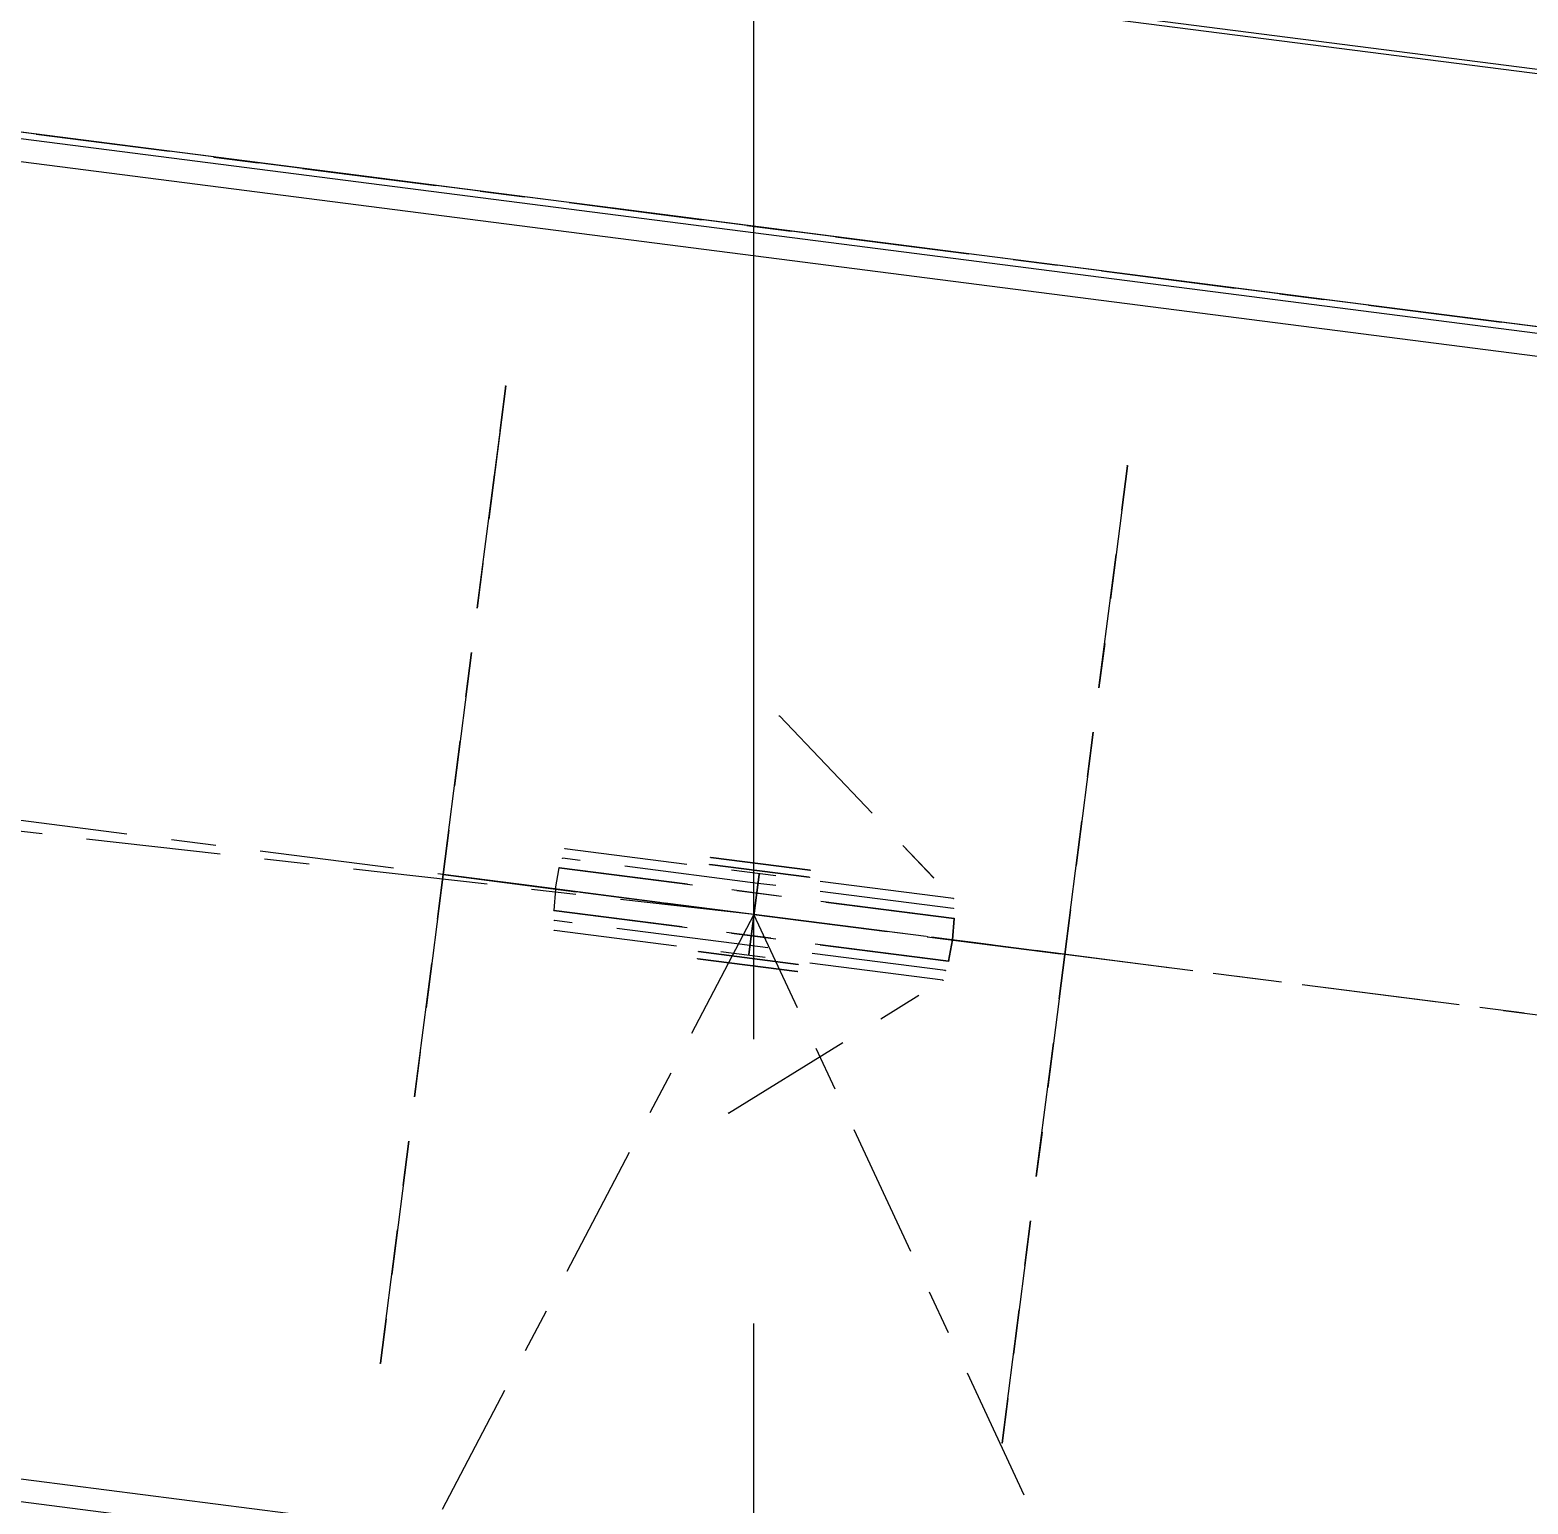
# Model space of a CAD drawing. Header units: millimetres. Extents: x 2368 to 8313, y 7493 to 11698.
# Drawn here: x 6020.42 to 6053.88, y 11405.14 to 11438.05 of the extents above; entities that cross this region are included whole.
import ezdxf

# ---------------------------------------------------------------- set-up
doc = ezdxf.new("R2010")
doc.units = ezdxf.units.MM
for name, pattern in [('CENTER', [50.8, 31.75, -6.35, 6.35, -6.35]), ('XKITLINE00', [0]), ('XKITLINE03', [6, 3, -1, 1, -1])]:
    doc.linetypes.add(name, pattern=pattern)

msp = doc.modelspace()

# ---------------------------------------------------------------- linework, layer by layer
at = {"color": 6, "linetype": 'CENTER'}
msp.add_line((6036.5882, 10907.5139), (6036.5882, 11495.735), dxfattribs=at)
at = {"color": 8, "linetype": 'XKITLINE00'}
for p, q in [((6257.347, 11411.0913), (5926.0619, 11453.5901)), ((6257.3342, 11410.9921), (5926.0492, 11453.491)), ((6256.6217, 11405.4376), (5925.3366, 11447.9365)), ((6256.6028, 11405.2902), (5925.3177, 11447.7891)), ((6256.5386, 11404.7895), (5925.2534, 11447.2884)), ((6252.8265, 11375.8535), (5921.5414, 11418.3524)), ((6252.7623, 11375.3528), (5921.4772, 11417.8516))]:
    msp.add_line(p, q, dxfattribs=at)
at = {"color": 8, "linetype": 'XKITLINE03'}
for p, q in [((5925.3365, 11447.9365), (6256.6216, 11405.4376)), ((6256.6217, 11405.4376), (5925.3366, 11447.9365)), ((6036.5882, 11418.2997), (5872.5882, 11436.8368)), ((6254.6825, 11390.3215), (5923.3973, 11432.8204)), ((6254.6825, 11390.3215), (5923.3974, 11432.8204)), ((6029.6451, 11419.1905), (6031.0447, 11430.1011)), ((6031.0447, 11430.1011), (6029.6451, 11419.1905)), ((6031.0448, 11430.1013), (6029.6452, 11419.1907)), ((6031.0447, 11430.1011), (6031.0447, 11430.1011)), ((6031.0448, 11430.1013), (6031.0448, 11430.1013)), ((6043.5313, 11417.4091), (6044.9309, 11428.3197)), ((6044.9309, 11428.3197), (6043.5313, 11417.4091)), ((6044.931, 11428.3199), (6043.5314, 11417.4093)), ((6044.9309, 11428.3197), (6044.9309, 11428.3197)), ((6044.931, 11428.3199), (6044.931, 11428.3199)), ((6037.157, 11422.7336), (6041.0439, 11418.6559)), ((6037.157, 11422.7335), (6041.0438, 11418.6558)), ((6036.6773, 11418.9941), (6032.313, 11419.554)), ((6032.313, 11419.554), (6032.313, 11419.554)), ((6036.6773, 11418.9943), (6032.3131, 11419.5542)), ((6032.3131, 11419.5542), (6032.3131, 11419.5541)), ((6041.0438, 11418.6558), (6032.3666, 11419.7689)), ((6041.0439, 11418.6559), (6032.3667, 11419.7691)), ((6037.8442, 11419.2882), (6035.6224, 11419.5732)), ((6035.6224, 11419.5732), (6035.6224, 11419.5732)), ((6035.6224, 11419.5732), (6037.8442, 11419.2882)), ((6028.2454, 11408.2799), (6029.6451, 11419.1905)), ((6029.6452, 11419.1907), (6028.2455, 11408.2801)), ((6028.2455, 11408.2801), (6029.6452, 11419.1907)), ((6043.5313, 11417.4091), (6029.6451, 11419.1905)), ((6029.6451, 11419.1905), (6029.6451, 11419.1905)), ((6029.6451, 11419.1905), (6032.7168, 11418.7965)), ((6043.5314, 11417.4093), (6029.6452, 11419.1907)), ((6029.6452, 11419.1907), (6029.6452, 11419.1907)), ((6029.6452, 11419.1907), (6032.7168, 11418.7966)), ((6032.1546, 11418.8688), (6032.2414, 11419.3415)), ((6041.0571, 11418.2105), (6032.2412, 11419.3414)), ((6032.2414, 11419.3415), (6041.0571, 11418.2106)), ((6037.8238, 11419.1293), (6035.602, 11419.4144)), ((6035.602, 11419.4144), (6035.602, 11419.4144)), ((6035.602, 11419.4144), (6037.8238, 11419.1293)), ((6037.8239, 11419.1295), (6035.6021, 11419.4145)), ((6035.6021, 11419.4145), (6035.6021, 11419.4145)), ((6035.6021, 11419.4145), (6037.8239, 11419.1295)), ((6036.4737, 11417.4073), (6036.7028, 11419.1927)), ((6036.7027, 11419.1925), (6036.4737, 11417.4071)), ((6032.1545, 11418.8686), (6032.1192, 11418.3892)), ((6032.7168, 11418.7966), (6036.5883, 11418.3)), ((6032.7168, 11418.7965), (6036.5882, 11418.2998)), ((6041.0416, 11418.4344), (6036.6773, 11418.9943)), ((6041.0415, 11418.4343), (6036.6773, 11418.9941)), ((6036.5882, 11418.2997), (5954.5882, 11261.9386)), ((6036.5882, 11418.2997), (5954.5882, 11261.9386)), ((6040.935, 11417.2584), (6032.1191, 11418.3894)), ((6032.1192, 11418.3892), (6040.9349, 11417.2583)), ((6032.135, 11418.1655), (6032.1349, 11418.1655)), ((6036.4991, 11417.6055), (6032.1349, 11418.1654)), ((6032.1349, 11418.1654), (6032.1349, 11418.1654)), ((6036.4992, 11417.6057), (6032.135, 11418.1655)), ((6036.5882, 11418.2998), (6036.5883, 11418.3001)), ((6036.5882, 11418.2998), (6040.4596, 11417.8032)), ((6118.5882, 11242.1507), (6036.5882, 11418.2997)), ((6200.5882, 11397.261), (6036.5882, 11418.2997)), ((6118.5882, 11242.1507), (6036.5882, 11418.2997)), ((6036.5883, 11418.3), (6040.4597, 11417.8033)), ((6041.0571, 11418.2106), (6041.0219, 11417.7312)), ((6041.0219, 11417.7311), (6041.0571, 11418.2105)), ((6041.0415, 11418.4344), (6041.0416, 11418.4344)), ((6041.0415, 11418.4343), (6041.0415, 11418.4343)), ((6040.8098, 11416.8309), (6032.1325, 11417.944)), ((6040.8097, 11416.8307), (6032.1325, 11417.9439)), ((6040.4596, 11417.8032), (6043.5313, 11417.4091)), ((6040.4597, 11417.8033), (6043.5314, 11417.4093)), ((6037.5744, 11417.1853), (6035.3526, 11417.4703)), ((6035.3526, 11417.4703), (6035.3526, 11417.4703)), ((6035.3526, 11417.4703), (6037.5744, 11417.1853)), ((6037.5745, 11417.1855), (6035.3527, 11417.4705)), ((6035.3527, 11417.4705), (6035.3527, 11417.4705)), ((6035.3527, 11417.4705), (6037.5745, 11417.1854)), ((6040.8634, 11417.0456), (6036.4991, 11417.6055)), ((6040.8634, 11417.0458), (6036.4992, 11417.6057)), ((6040.9349, 11417.2583), (6041.0219, 11417.7311)), ((6041.0219, 11417.7312), (6040.935, 11417.2584)), ((6037.554, 11417.0266), (6035.3322, 11417.3116)), ((6035.3322, 11417.3116), (6035.3322, 11417.3116)), ((6035.3322, 11417.3116), (6037.554, 11417.0266)), ((6042.1316, 11406.4985), (6043.5313, 11417.4091)), ((6043.5314, 11417.4093), (6042.1317, 11406.4987)), ((6042.1317, 11406.4987), (6043.5314, 11417.4093)), ((6036.0194, 11413.8662), (6040.8097, 11416.8307)), ((6036.0195, 11413.8663), (6040.8098, 11416.8309)), ((6040.8634, 11417.0458), (6040.8634, 11417.0458)), ((6040.8634, 11417.0457), (6040.8634, 11417.0456)), ((6028.2454, 11408.2799), (6028.2454, 11408.2799)), ((6028.2455, 11408.2801), (6028.2455, 11408.2801)), ((6042.1316, 11406.4985), (6042.1316, 11406.4985)), ((6042.1317, 11406.4987), (6042.1317, 11406.4987))]:
    msp.add_line(p, q, dxfattribs=at)
at = {"color": 8, "linetype": 'XKITLINE00'}
for centre in [(6031.0447, 11430.1011), (6031.0447, 11430.1011), (6031.0447, 11430.1011), (6031.0448, 11430.1013), (6031.0448, 11430.1013), (6044.9309, 11428.3197), (6044.9309, 11428.3197), (6044.9309, 11428.3197), (6044.931, 11428.3199), (6044.931, 11428.3199), (6037.157, 11422.7336), (6037.157, 11422.7335), (6032.313, 11419.554), (6032.313, 11419.554), (6032.3131, 11419.5542), (6032.3131, 11419.5542), (6032.3666, 11419.7689), (6032.3667, 11419.7691), (6035.6224, 11419.5732), (6035.6224, 11419.5732), (6035.6224, 11419.5732), (6029.6451, 11419.1905), (6029.6451, 11419.1905), (6029.6451, 11419.1905), (6029.6451, 11419.1905), (6029.6451, 11419.1905), (6029.6451, 11419.1905), (6029.6452, 11419.1907), (6029.6452, 11419.1907), (6029.6452, 11419.1907), (6029.6452, 11419.1907), (6029.6452, 11419.1907), (6029.6452, 11419.1907), (6032.2412, 11419.3414), (6032.2414, 11419.3415), (6032.2414, 11419.3415), (6035.602, 11419.4144), (6035.602, 11419.4144), (6035.602, 11419.4144), (6035.6021, 11419.4145), (6035.6021, 11419.4145), (6035.6021, 11419.4145), (6036.7027, 11419.1925), (6036.7028, 11419.1927), (6037.8238, 11419.1293), (6037.8238, 11419.1293), (6037.8239, 11419.1295), (6037.8239, 11419.1295), (6037.8442, 11419.2882), (6037.8442, 11419.2882), (6032.1545, 11418.8686), (6032.1546, 11418.8688), (6032.7168, 11418.7966), (6032.7168, 11418.7966), (6032.7168, 11418.7965), (6032.7168, 11418.7965), (6036.6773, 11418.9943), (6036.6773, 11418.9943), (6036.6773, 11418.9941), (6036.6773, 11418.9941), (6041.0438, 11418.6558), (6041.0438, 11418.6558), (6041.0439, 11418.6559), (6041.0439, 11418.6559), (6032.1191, 11418.3894), (6032.1192, 11418.3892), (6032.1192, 11418.3892), (6032.1349, 11418.1654), (6032.1349, 11418.1654), (6032.135, 11418.1655), (6032.135, 11418.1655), (6036.5882, 11418.2998), (6036.5882, 11418.2998), (6036.5882, 11418.2998), (6036.5882, 11418.2997), (6036.5882, 11418.2997), (6036.5882, 11418.2997), (6036.5882, 11418.2997), (6036.5882, 11418.2997), (6036.5882, 11418.2997), (6036.5883, 11418.3), (6036.5883, 11418.3), (6041.0415, 11418.4344), (6041.0415, 11418.4343), (6041.0415, 11418.4343), (6041.0416, 11418.4344), (6041.0571, 11418.2106), (6041.0571, 11418.2106), (6041.0571, 11418.2105), (6041.0571, 11418.2105), (6032.1325, 11417.944), (6032.1325, 11417.9439), (6040.4596, 11417.8032), (6040.4596, 11417.8032), (6040.4597, 11417.8033), (6040.4597, 11417.8033), (6035.3526, 11417.4703), (6035.3526, 11417.4703), (6035.3526, 11417.4703), (6035.3527, 11417.4705), (6035.3527, 11417.4705), (6035.3527, 11417.4705), (6036.4991, 11417.6055), (6036.4991, 11417.6055), (6036.4992, 11417.6057), (6036.4992, 11417.6057), (6041.0219, 11417.7312), (6041.0219, 11417.7312), (6041.0219, 11417.7311), (6041.0219, 11417.7311), (6035.3322, 11417.3116), (6035.3322, 11417.3116), (6035.3322, 11417.3116), (6036.4737, 11417.4073), (6036.4737, 11417.4071), (6037.5744, 11417.1853), (6037.5744, 11417.1853), (6037.5745, 11417.1855), (6037.5745, 11417.1854), (6040.9349, 11417.2583), (6040.9349, 11417.2583), (6040.935, 11417.2584), (6040.935, 11417.2584), (6043.5313, 11417.4091), (6043.5313, 11417.4091), (6043.5313, 11417.4091), (6043.5313, 11417.4091), (6043.5313, 11417.4091), (6043.5314, 11417.4093), (6043.5314, 11417.4093), (6043.5314, 11417.4093), (6043.5314, 11417.4093), (6043.5314, 11417.4093), (6037.554, 11417.0266), (6037.554, 11417.0266), (6040.8097, 11416.8307), (6040.8097, 11416.8307), (6040.8098, 11416.8309), (6040.8098, 11416.8309), (6040.8634, 11417.0458), (6040.8634, 11417.0458), (6040.8634, 11417.0457), (6040.8634, 11417.0456), (6036.0194, 11413.8662), (6036.0195, 11413.8663), (6028.2454, 11408.2799), (6028.2454, 11408.2799), (6028.2455, 11408.2801), (6028.2455, 11408.2801), (6028.2455, 11408.2801), (6042.1316, 11406.4985), (6042.1316, 11406.4985), (6042.1317, 11406.4987), (6042.1317, 11406.4987), (6042.1317, 11406.4987)]:
    msp.add_circle(centre, 0.004, dxfattribs=at)

doc.saveas('drawing.dxf')
